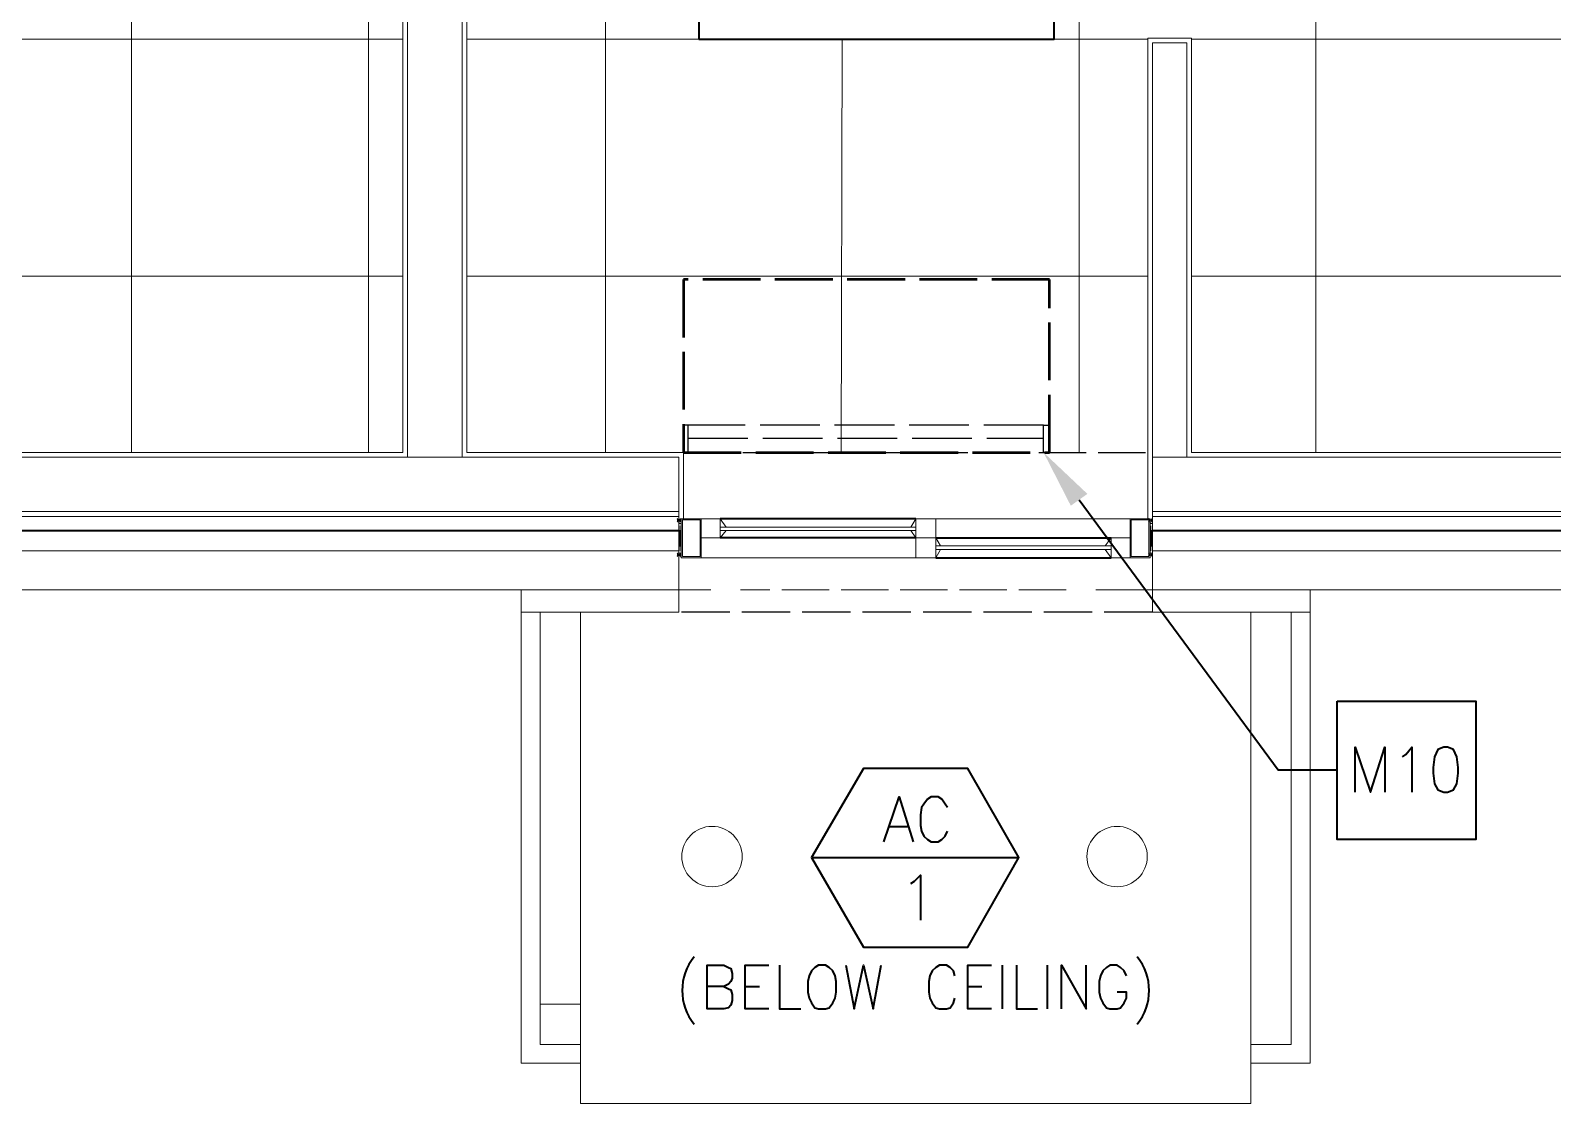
# Model space of a CAD drawing. Header units: inches. Extents: x 5 to 516, y -193 to 129.
# Drawn here: x 379.46 to 392.32, y -154.91 to -145.84 of the extents above; entities that cross this region are included whole.
import ezdxf

# ---------------------------------------------------------------- set-up
doc = ezdxf.new("R2010")
doc.units = ezdxf.units.IN
doc.header["$MEASUREMENT"] = 0
doc.linetypes.add('PDF_IMPORT', pattern=[1, 0.8, -0.2])
doc.layers.add('PDF10_Geometry', color=7, linetype='Continuous')
doc.layers.add('PDF10_Solid Fills', color=7, linetype='Continuous')

msp = doc.modelspace()

# ---------------------------------------------------------------- linework, layer by layer
at = {"layer": 'PDF10_Geometry', "color": 251, "lineweight": 13, "true_color": 0x4d4d4d}
for points in [[(388.3183322, -131.4072465), (388.3183322, -149.4065155)], [(390.3182578, -131.4072465), (390.3182578, -149.4065155)], [(380.3186571, -139.8169083), (380.3186571, -149.4065189)], [(382.3185759, -139.8169083), (382.3185759, -149.4065189)], [(384.3184947, -141.7768287), (384.3184947, -149.4065189)], [(370.4390516, -145.9166606), (382.6085573, -145.9166606)], [(383.1485456, -145.9166606), (388.8983121, -145.9166606)], [(386.3184135, -145.9166606), (386.3084139, -149.4065189)], [(389.268297, -145.9166606), (463.3952866, -145.9166606)], [(370.4390516, -147.9165794), (382.6085573, -147.9165794)], [(383.1485456, -147.9165794), (388.8983121, -147.9165794)], [(389.268297, -147.9165794), (416.7771799, -147.9165794)], [(390.2682564, -150.5664718), (390.2682564, -154.5663093), (389.7682767, -154.5663093), (389.7682767, -154.9062955), (384.1085066, -154.9062955), (384.1085066, -154.5663093), (383.6085269, -154.5663093), (383.6085269, -150.5664718)], [(384.1085066, -154.4063192), (383.7685204, -154.4063192), (383.7685204, -150.7564674)], [(384.1085066, -154.5663127), (384.1085066, -150.7564674)], [(390.1082629, -150.7564641), (390.1082629, -154.4063158), (389.7682767, -154.4063158)], [(389.7682767, -154.5663127), (389.7682767, -150.7564674)], [(383.7685204, -154.066333), (384.1085066, -154.066333)]]:
    msp.add_lwpolyline(points, dxfattribs=at)
at = {"layer": 'PDF10_Geometry', "lineweight": 40}
for points in [[(385.108466, -145.9166606), (388.1083442, -145.9166606), (388.1083442, -142.9167824), (385.108466, -142.9167824)], [(390.4982437, -151.506437), (391.6681962, -151.506437), (391.6681962, -152.6763895), (390.4982437, -152.6763895)], [(391.3982139, -151.8964178), (391.348216, -151.9164169), (391.3182172, -151.9764145), (391.3082176, -152.0664109), (391.3082176, -152.1164088), (391.3182172, -152.2064052), (391.348216, -152.2564031), (391.3982139, -152.2764023), (391.4282127, -152.2764023), (391.4782107, -152.2564031), (391.5082095, -152.2064052), (391.5182091, -152.1164088), (391.5182091, -152.0664109), (391.5082095, -151.9764145), (391.4782107, -151.9164169), (391.4282127, -151.8964178)], [(386.1184216, -153.736343), (386.0884228, -153.7563422), (386.058424, -153.786341), (386.0384248, -153.8263394), (386.0284252, -153.8763374), (386.0284252, -153.9663337), (386.0384248, -154.0163317), (386.058424, -154.05633), (386.0884228, -154.0963284), (386.1184216, -154.106328), (386.1784191, -154.106328), (386.2084179, -154.0963284), (386.2384167, -154.05633), (386.2584159, -154.0163317), (386.2684155, -153.9663337), (386.2684155, -153.8763374), (386.2584159, -153.8263394), (386.2384167, -153.786341), (386.2084179, -153.7563422), (386.1784191, -153.736343)]]:
    msp.add_lwpolyline(points, close=True, dxfattribs=at)
at = {"layer": 'PDF10_Geometry', "lineweight": 13}
for points in [[(370.4390617, -149.4065189), (382.6085675, -149.4065189), (382.6085675, -145.316685), (383.1485456, -145.316685), (383.1485456, -149.4065189)], [(369.2691025, -145.906661), (369.2691025, -150.5664718), (384.9384661, -150.5664718), (384.9384661, -149.4465173)], [(384.9384695, -150.2364852), (369.6090921, -150.2364852), (369.6090921, -145.906661)], [(384.9384695, -149.9464969), (369.8990803, -149.9464969), (369.8990803, -145.906661)], [(389.2682937, -145.906661), (388.8983087, -145.906661), (388.8983087, -149.9664961)], [(389.2683004, -145.906661), (389.2683004, -149.4065189), (404.3176893, -149.4065189), (404.3176893, -148.9465376), (408.8975033, -148.9465376), (408.8975033, -149.4065189), (423.136925, -149.4065189), (423.136925, -148.9465376), (423.9768909, -148.9465376), (423.9768909, -149.4065189), (427.3167552, -149.4065189), (427.3167552, -149.9664961)], [(384.9784679, -149.9664961), (384.9784679, -149.4065189), (383.1485422, -149.4065189)], [(384.9384695, -149.9664961), (384.9384695, -150.2964827)], [(384.9584687, -149.9664961), (384.9584687, -150.2964827)], [(385.2884587, -149.9664961), (384.9584721, -149.9664961)], [(385.3384566, -150.0664921), (385.2884587, -150.1264896), (385.2884587, -149.9664961), (385.1284652, -149.9664961), (385.1284652, -150.2964827), (386.9383917, -150.2964827)], [(385.3384533, -150.0364933), (385.2884553, -149.9664961)], [(386.9383883, -149.9664961), (386.8983899, -150.0364933)], [(387.1483797, -150.2264856), (387.1083814, -150.2964827), (386.9383883, -150.2964827), (386.9383883, -149.9664961), (387.1083814, -149.9664961)], [(387.1083848, -150.2964827), (387.1083848, -149.9664961), (388.7483182, -149.9664961), (388.9183113, -149.9664961)], [(388.7483182, -149.9664961), (388.7483182, -150.2964827)], [(388.9183079, -149.9664961), (388.9183079, -150.2964827)], [(388.9383071, -149.9464969), (427.2767501, -149.9464969), (427.2767501, -149.9064986), (427.2767501, -150.5664718), (388.9383071, -150.5664718), (388.9383071, -149.9064986)], [(388.9383071, -149.9664961), (388.9383071, -150.2964827)], [(385.1184622, -149.9764957), (385.1184622, -150.2864831), (384.9684683, -150.2864831)], [(385.1184656, -150.2864831), (384.9684717, -150.2864831), (384.9684717, -149.9764957), (385.1184656, -149.9764957)], [(386.9383883, -150.0364933), (385.2884553, -150.0364933)], [(386.9383883, -150.0664921), (385.2884553, -150.0664921)], [(386.8983899, -150.0664921), (386.9383883, -150.1264896), (387.1083814, -150.1264896), (387.1483797, -150.1964868)], [(388.7583144, -149.9764957), (388.7583144, -150.2864831)], [(388.7583178, -150.2864831), (388.9083117, -150.2864831), (388.9083117, -149.9764957), (388.7583178, -149.9764957)], [(385.2884587, -150.1264896), (385.1284652, -150.1264896)], [(387.1083848, -150.1964868), (388.5883247, -150.1964868)], [(387.1083848, -150.2264856), (388.5883247, -150.2264856)], [(388.5383233, -150.1964868), (388.5883213, -150.1264896), (388.7483148, -150.1264896)], [(388.9183113, -150.2964827), (388.7483182, -150.2964827), (388.5883247, -150.2964827), (388.5383267, -150.2264856)], [(388.5883247, -150.1264896), (388.5883247, -150.2964827)], [(385.1284652, -150.2964827), (384.9584721, -150.2964827)], [(388.9383071, -150.2364852), (427.2767501, -150.2364852)], [(383.8985117, -150.7564641), (383.6085235, -150.7564641), (383.6085235, -150.5664718), (383.5885243, -150.5664718)], [(384.9384695, -150.5664718), (384.9384695, -150.7564641), (383.6085235, -150.7564641), (383.6085235, -150.5664718)], [(385.2084619, -150.5664718), (384.9384729, -150.5664718), (384.9384729, -150.7564641), (384.8984745, -150.7564641)], [(388.9383071, -150.586471), (388.9383071, -150.5664718), (388.4583266, -150.5664718)], [(388.9383071, -150.5664718), (388.9383071, -150.7564641), (390.268253, -150.7564641), (390.268253, -150.5664718)], [(384.6484847, -150.7564641), (384.148505, -150.7564641)], [(389.5182835, -150.7564641), (389.0183038, -150.7564641)], [(390.2682564, -150.7564641), (389.7682767, -150.7564641)]]:
    msp.add_lwpolyline(points, dxfattribs=at)
at = {"layer": 'PDF10_Geometry', "lineweight": 0}
for points in [[(382.6485659, -149.4465173), (382.6485659, -145.3566833), (383.1085472, -145.3566833), (383.1085472, -149.4465173)], [(389.2282987, -149.4465173), (389.2282987, -145.9466594), (388.9383104, -145.9466594), (388.9383104, -149.4465173)]]:
    msp.add_lwpolyline(points, dxfattribs=at)
at = {"layer": 'PDF10_Geometry', "lineweight": 40}
for points in [[(369.7690889, -145.906661), (369.7690889, -150.0664921), (384.9384729, -150.0664921)], [(388.3183322, -149.8065026), (389.998264, -152.08641), (390.4982437, -152.08641)], [(386.9383883, -149.9664961), (385.2884553, -149.9664961)], [(388.9383071, -150.0664921), (427.2767501, -150.0664921)], [(386.9383883, -150.1264896), (385.2884553, -150.1264896)], [(387.1083848, -150.1264896), (388.5883247, -150.1264896)], [(387.1083848, -150.2964827), (388.5883247, -150.2964827)], [(390.648241, -152.2764023), (390.648241, -151.8964178), (390.7782357, -152.2764023), (390.8982309, -151.8964178), (390.8982309, -152.2764023)], [(391.0482248, -151.9764145), (391.0782235, -151.9564153), (391.1282215, -151.8964178), (391.1282215, -152.2764023)], [(386.058424, -152.8263834), (387.8083529, -152.8263834), (387.3783704, -152.0764138), (386.4984061, -152.0764138), (386.058424, -152.8263834), (386.4984061, -153.5863525), (387.3783704, -153.5863525), (387.8083529, -152.8263834)], [(386.6684026, -152.6963853), (386.7983974, -152.3164007), (386.9183925, -152.6963853)], [(387.2083807, -152.4064004), (387.1883815, -152.3764017), (387.1583827, -152.3364033), (387.128384, -152.3164041), (387.0683864, -152.3164041), (387.0383876, -152.3364033), (387.0083888, -152.3764017), (386.9883896, -152.4064004), (386.97839, -152.466398), (386.97839, -152.5563943), (386.9883896, -152.6063923), (387.0083888, -152.6463907), (387.0383876, -152.6763895), (387.0683864, -152.6963887), (387.128384, -152.6963887), (387.1583827, -152.6763895), (387.1883815, -152.6463907), (387.2083807, -152.6063923)], [(386.7183972, -152.5663939), (386.8683911, -152.5663939)], [(386.8983899, -153.0463744), (386.9283887, -153.0263753), (386.9783867, -152.9763773), (386.9783867, -153.3563619)], [(385.3184541, -153.9163357), (385.3584524, -153.9363349), (385.3784516, -153.9463345), (385.3884512, -153.9863329), (385.3884512, -154.0363309), (385.3784516, -154.0763292), (385.3584524, -154.0963284), (385.3184541, -154.106328), (385.1784598, -154.106328), (385.1784598, -153.736343), (385.3184541, -153.736343), (385.3584524, -153.7563422), (385.3784516, -153.7663418), (385.3884512, -153.8063402), (385.3884512, -153.8463386), (385.3784516, -153.8763374), (385.3584524, -153.8963365), (385.3184541, -153.9163357), (385.1784598, -153.9163357)], [(385.6984386, -154.1063314), (385.4984468, -154.1063314), (385.4984468, -153.7363464), (385.6984386, -153.7363464)], [(385.7884384, -153.736343), (385.7884384, -154.106328), (385.9684311, -154.106328)], [(386.3484156, -153.736343), (386.4184128, -154.106328), (386.4984095, -153.736343), (386.5784063, -154.106328), (386.6484034, -153.736343)], [(387.2683783, -153.8263428), (387.2583787, -153.7863444), (387.2283799, -153.7563456), (387.1983811, -153.7363464), (387.1383835, -153.7363464), (387.1083848, -153.7563456), (387.078386, -153.7863444), (387.0583868, -153.8263428), (387.0483872, -153.8763407), (387.0483872, -153.9663371), (387.0583868, -154.0163351), (387.078386, -154.0563334), (387.1083848, -154.0963318), (387.1383835, -154.1063314), (387.1983811, -154.1063314), (387.2283799, -154.0963318), (387.2583787, -154.0563334), (387.2683783, -154.0163351)], [(387.5783623, -154.1063314), (387.3783704, -154.1063314), (387.3783704, -153.7363464), (387.5783623, -153.7363464)], [(387.668362, -153.736343), (387.668362, -154.106328)], [(387.7883571, -153.736343), (387.7883571, -154.106328), (387.9683498, -154.106328)], [(388.0483466, -153.736343), (388.0483466, -154.106328)], [(388.1683417, -154.1063314), (388.1683417, -153.7363464), (388.3783332, -154.1063314), (388.3783332, -153.7363464)], [(388.718316, -153.8263428), (388.6983168, -153.7863444), (388.668318, -153.7563456), (388.6383192, -153.7363464), (388.5783217, -153.7363464), (388.5483229, -153.7563456), (388.5183241, -153.7863444), (388.4983249, -153.8263428), (388.4883253, -153.8763407), (388.4883253, -153.9663371), (388.4983249, -154.0163351), (388.5183241, -154.0563334), (388.5483229, -154.0963318), (388.5783217, -154.1063314), (388.6383192, -154.1063314), (388.668318, -154.0963318), (388.6983168, -154.0563334), (388.718316, -154.0163351), (388.718316, -153.9663371), (388.6383192, -153.9663371)], [(385.4984468, -153.9163357), (385.6184419, -153.9163357)], [(387.3783704, -153.9163357), (387.4983655, -153.9163357)]]:
    msp.add_lwpolyline(points, dxfattribs=at)
at = {"layer": 'PDF10_Geometry', "lineweight": 0}
for points in [[(369.9390786, -145.906661), (370.39906, -145.906661), (370.39906, -149.4465173), (384.9384695, -149.4465173), (384.9384695, -149.9064986), (369.9390786, -149.9064986)], [(388.9383071, -149.9064986), (427.2767501, -149.9064986), (427.2767501, -149.4465173), (388.9383071, -149.4465173)]]:
    msp.add_lwpolyline(points, close=True, dxfattribs=at)
at = {"layer": 'PDF10_Geometry', "linetype": 'PDF_IMPORT', "lineweight": 50, "ltscale": 0.609975}
msp.add_lwpolyline([(388.0683458, -149.4065189), (388.0683458, -147.9465782), (384.9784713, -147.9465782), (384.9784679, -149.4065189), (388.0683458, -149.4065189)], dxfattribs=at)
at = {"layer": 'PDF10_Geometry', "linetype": 'PDF_IMPORT', "lineweight": 13, "ltscale": 0.49998}
for points in [[(383.3385345, -150.5664718), (371.6090142, -150.5664718), (371.6090142, -150.85646), (368.9791176, -150.85646), (368.9791176, -148.516555)], [(388.2083401, -150.5664718), (385.4584484, -150.5664718)], [(425.9368113, -150.6964665), (425.9368113, -150.5664718), (390.328254, -150.5664718)]]:
    msp.add_lwpolyline(points, dxfattribs=at)
at = {"layer": 'PDF10_Geometry', "color": 253, "lineweight": 25, "true_color": 0xb3b3b3}
for points in [[(385.0184662, -149.4065189), (385.0184662, -149.1765282), (384.9784679, -149.1765282), (384.9784679, -149.4065189)], [(388.0183444, -149.4065189), (388.0183444, -149.1765282), (388.0683424, -149.1765282), (388.0683424, -149.4065189)]]:
    msp.add_lwpolyline(points, close=True, dxfattribs=at)
at = {"layer": 'PDF10_Geometry', "color": 253, "linetype": 'PDF_IMPORT', "lineweight": 25, "ltscale": 0.629974, "true_color": 0xb3b3b3}
for points in [[(388.0183444, -149.1765282), (385.0184696, -149.1765282)], [(385.0184662, -149.2865238), (388.0183444, -149.2865238)]]:
    msp.add_lwpolyline(points, dxfattribs=at)
at = {"layer": 'PDF10_Geometry', "color": 253, "linetype": 'PDF_IMPORT', "lineweight": 25, "ltscale": 0.49998, "true_color": 0xb3b3b3}
msp.add_lwpolyline([(384.9784679, -149.4065189), (388.8983087, -149.4065189)], dxfattribs=at)
at = {"layer": 'PDF10_Geometry', "lineweight": 13}
for points in [[(384.9245128, -149.9635597, 0.7731613129), (384.9535465, -149.963551, -0.7742274394), (384.9245128, -149.9635597)], [(388.9045139, -149.9635597, 0.7731613136), (388.9335477, -149.963551, -0.7742274397), (388.9045139, -149.9635597)], [(384.953552, -150.2860254, 0.7742274392), (384.9245115, -150.2860102, -0.7731613132), (384.953552, -150.2860254)], [(388.9335531, -150.2860254, 0.7742274398), (388.9045126, -150.2860102, -0.7731613125), (388.9335531, -150.2860254)]]:
    msp.add_lwpolyline(points, format="xyb", dxfattribs=at)
for points in [[(384.9384695, -150.2564844), (384.9584687, -150.0064945), (384.9384695, -150.0064945), (384.9584687, -150.2564844)], [(388.9383071, -150.2564844), (388.9183079, -150.0064945), (388.9383071, -150.0064945), (388.9183079, -150.2564844)]]:
    msp.add_lwpolyline(points, close=True, dxfattribs=at)
at = {"layer": 'PDF10_Geometry', "color": 253, "linetype": 'PDF_IMPORT', "lineweight": 25, "ltscale": 0.509979, "true_color": 0xb3b3b3}
msp.add_lwpolyline([(388.9383071, -150.7564641), (384.9384729, -150.7564641)], dxfattribs=at)
at = {"layer": 'PDF10_Geometry', "color": 251, "lineweight": 13, "true_color": 0x4d4d4d}
for centre in [(385.2190261, -152.8197848), (388.6390297, -152.8197848)]:
    msp.add_circle(centre, 0.254993, dxfattribs=at)
at = {"layer": 'PDF10_Geometry', "lineweight": 13}
for centre, start, end in [((384.9390282, -149.9697835), 194.47404508, 345.46612306), ((388.9190293, -149.9697835), 194.47404513, 345.46612298), ((384.9390282, -149.9797831), 194.47404514, 345.46612308), ((388.9190293, -149.9797831), 194.47404502, 345.46612305), ((384.9390298, -150.2697749), 14.4740451, 165.46612309), ((384.9390298, -150.2797745), 14.474045, 165.46612307), ((388.9190309, -150.2697749), 14.47404517, 165.466123), ((388.9190309, -150.2797745), 14.47404507, 165.46612298)]:
    msp.add_arc(centre, 0.0149982, start, end, dxfattribs=at)
at = {"layer": 'PDF10_Geometry', "lineweight": 40}
for centre, start, end in [((385.4184534, -153.9513377), 140.84456588, 219.15543412), ((388.4583299, -153.9513377), 320.84456588, 39.15543412)]:
    msp.add_arc(centre, 0.4513407, start, end, dxfattribs=at)
at = {"layer": 'PDF10_Solid Fills', "transparency": 33554559}
msp.add_solid([(388.2483385, -149.8565006), (388.0183478, -149.4065189), (388.3883328, -149.7565047)], dxfattribs=at)

doc.saveas('drawing.dxf')
